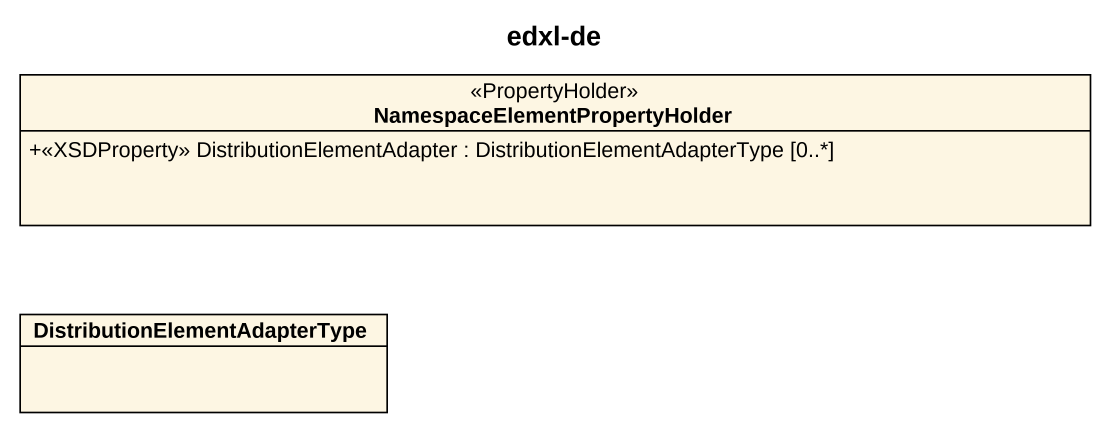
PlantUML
@startuml
title edxl-de
hide circle
hide empty members
skinparam classAttributeIconSize 0
class "NamespaceElementPropertyHolder" as NamespaceElementPropertyHold <<PropertyHolder>> {
  +<<XSDProperty>> DistributionElementAdapter : DistributionElementAdapterType [0..*]
}
class "DistributionElementAdapterType" as DistributionElementAdapterTy
@enduml
